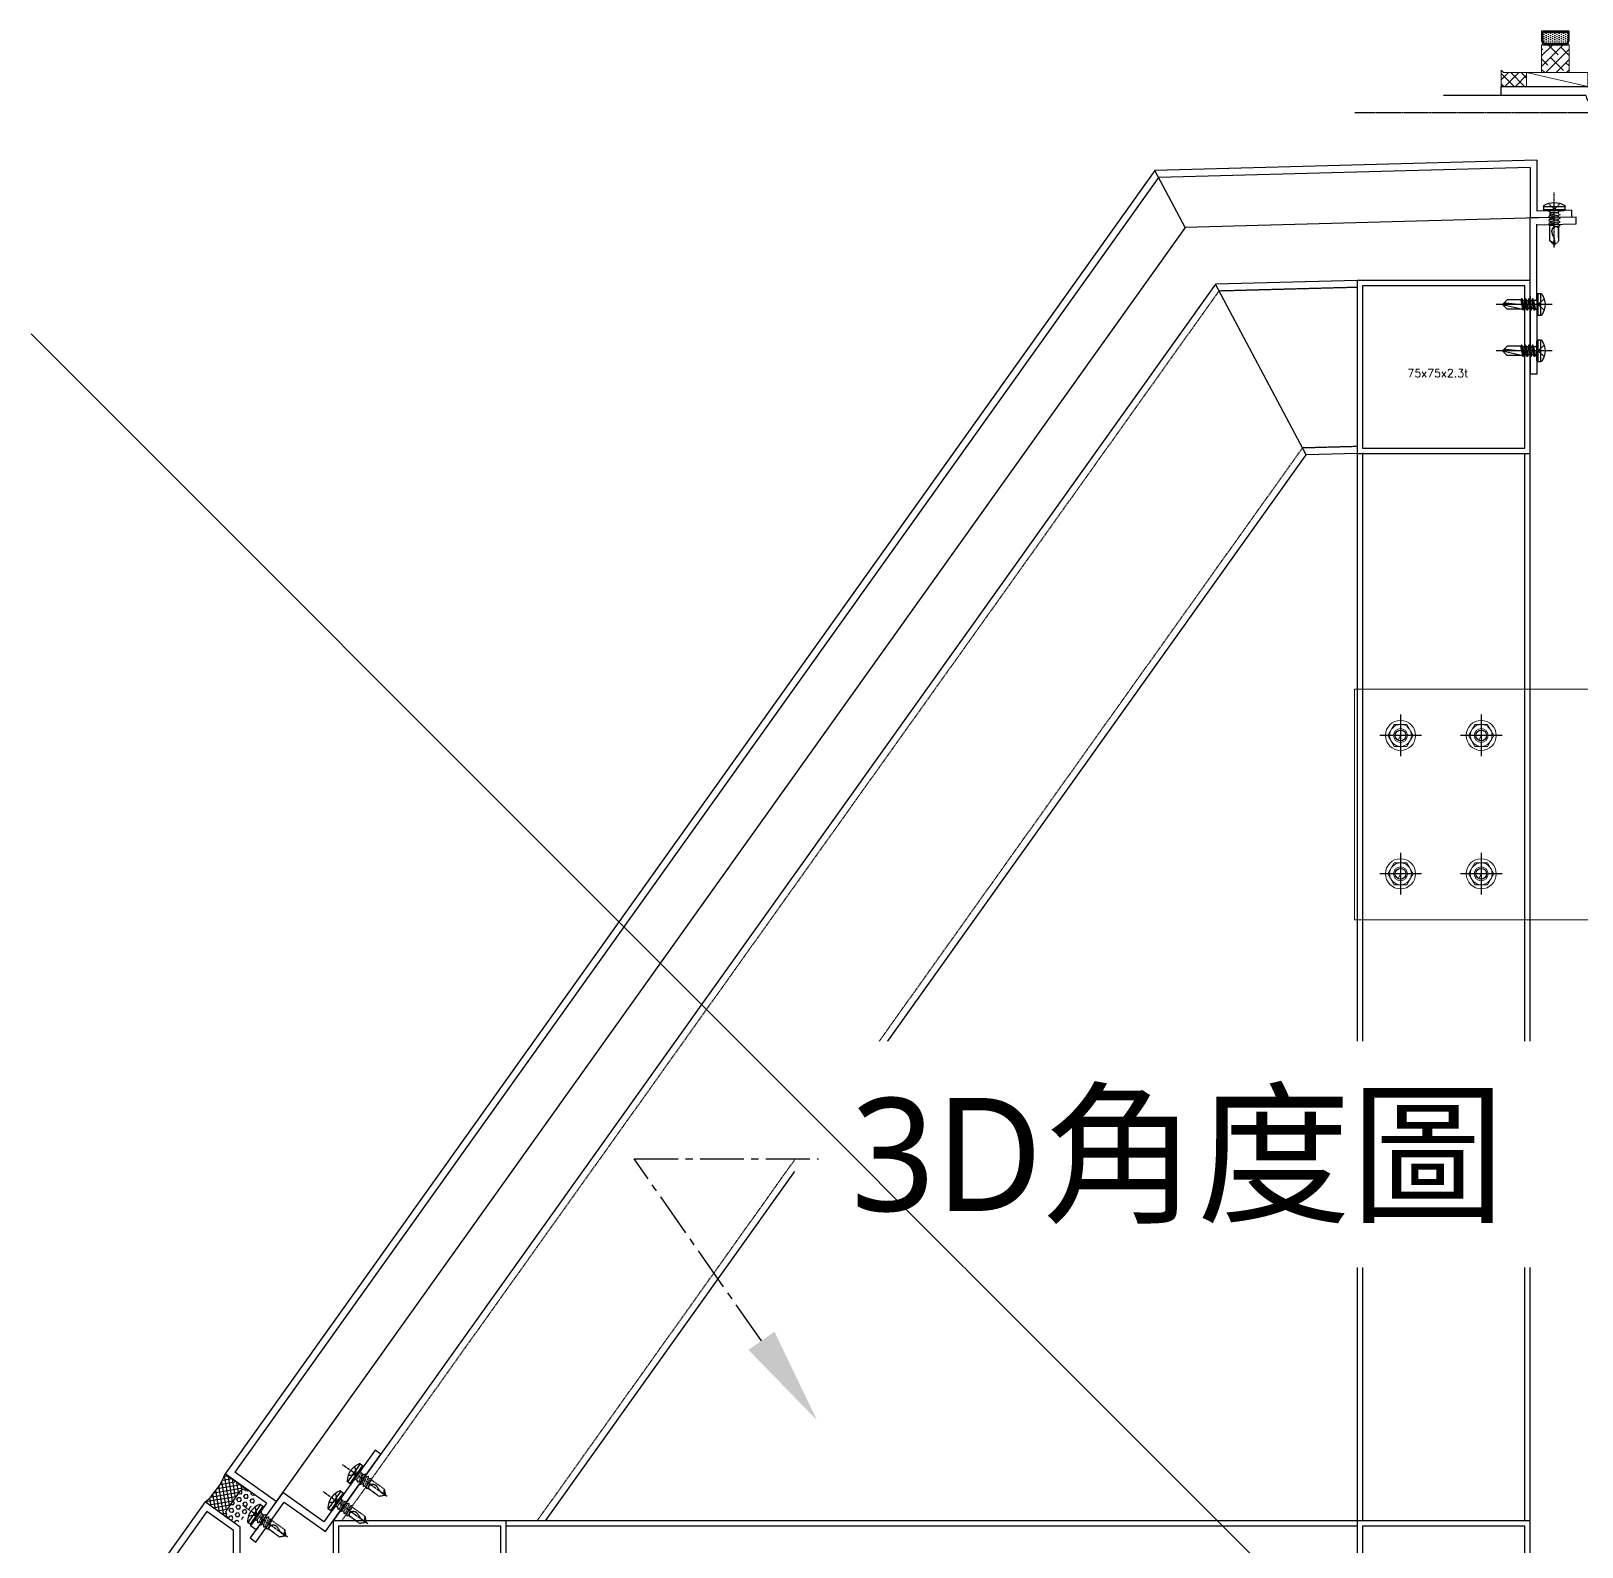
# Model space of a CAD drawing. Extents: x -3378 to 102197, y -3799 to 48702.
# Drawn here: x 78008 to 78681, y 9126 to 9784 of the extents above; entities that cross this region are included whole.
import ezdxf
from ezdxf import colors
from ezdxf.entities.mleader import LeaderData, LeaderLine
from ezdxf.math import Vec2, Vec3

# ---------------------------------------------------------------- set-up
doc = ezdxf.new("R2010")
doc.units = 0
for name, pattern in [('CENTER', [2, 1.25, -0.25, 0.25, -0.25]), ('CENTER2', [28.575, 19.05, -3.175, 3.175, -3.175]), ('HIDDEN', [0.375, 0.25, -0.125])]:
    doc.linetypes.add(name, pattern=pattern)
for name, color, linetype, lineweight in [('12', 3, 'Continuous', 9), ('BCM-GK', 252, 'Continuous', 5), ('BCM-STL', 1, 'Continuous', 5)]:
    doc.layers.add(name, color=color, linetype=linetype, lineweight=lineweight)
for name, color, linetype in [('3', 3, 'Continuous'), ('4', 4, 'Continuous'), ('BCM CL', 14, 'CENTER'), ('BCM-draft', 252, 'Continuous'), ('BCM-EXT', 2, 'Continuous'), ('BCM-Extu', 4, 'Continuous'), ('BCM-SIL', 8, 'Continuous'), ('CL', 14, 'CENTER'), ('GM_SECT_15', 15, 'Continuous'), ('HIDDEN', 9, 'HIDDEN'), ('REFL', 8, 'Continuous'), ('泡棉', 8, 'Continuous'), ('矽利康', 9, 'Continuous'), ('視覺模型鋁擠型暫替', 4, 'Continuous'), ('視覺模型鋁擠型暫替材質文字', 1, 'Continuous'), ('金屬面材 METAL PANEL', 2, 'Continuous')]:
    doc.layers.add(name, color=color, linetype=linetype)
doc.layers.add('不顯示', color=254, linetype='Continuous', plot=False)
doc.styles.add('DIM', font='simplex.shx', dxfattribs={"bigfont": 'chineset.shx'})
doc.styles.add('MSCHESE', font='')
doc.styles.get('MSCHESE').set_extended_font_data('Microsoft JhengHei')
pattern_1 = [(45, (-80779.971, -992207.95374), (-0.44194173824, 0.44194173824), [])]

# ---------------------------------------------------------------- blocks, each defined once
blk = doc.blocks.new('雨遮外緣鋁擠型04')
at = {"layer": '視覺模型鋁擠型暫替', "linetype": 'Continuous'}
h = blk.add_hatch(dxfattribs=at)
h.set_pattern_fill('ANSI31', color=1, scale=5)
h.set_pattern_definition(pattern_1)
h.paths.add_polyline_path([(0, 53), (3, 53), (0, 56)])
h = blk.add_hatch(dxfattribs=at)
h.set_pattern_fill('ANSI31', color=1, scale=5)
h.set_pattern_definition(pattern_1)
h.paths.add_polyline_path([(0, 19), (3, 22), (0, 22)])
for p, q in [((37.75, 127.91), (0, 75)), ((53, 117.03), (37.75, 127.91)), ((38.45, 123.73), (3, 74.04)), ((50, 115.49), (38.45, 123.73)), ((50, -6.49), (50, 115.49)), ((53, -10.11), (53, 117.03)), ((0, 75), (0, 56)), ((3, 74.04), (3, 53)), ((0, 56), (0, 56)), ((0, 56), (0, 56)), ((3, 53), (0, 56)), ((0, 19), (3, 22)), ((3, 22), (3, 2.48)), ((0, 19), (0, 19)), ((0, 19), (0, 19)), ((0, 19), (0, 0)), ((0, 0), (53, -10.11)), ((3, 2.48), (50, -6.49))]:
    blk.add_line(p, q, dxfattribs=at)
at = {"layer": '視覺模型鋁擠型暫替', "color": 1, "linetype": 'Continuous'}
for points in [[(3, 53), (0, 53), (0, 56), (3, 53)], [(3, 22), (0, 22), (0, 19), (3, 22)]]:
    blk.add_lwpolyline(points, dxfattribs=at)
at = {"layer": '視覺模型鋁擠型暫替', "linetype": 'Continuous'}
blk.add_lwpolyline([(-10, 53), (28, 53), (28, 22), (-10, 22), (-10, 25), (25, 25), (25, 50), (-10, 50)], close=True, dxfattribs=at)
blk = doc.blocks.new('75x75x2.3t')
at = {"layer": 'GM_SECT_15'}
for points in [[(0, -75), (75, -75), (75, 0), (0, 0)], [(2.3, -72.7), (72.7, -72.7), (72.7, -2.3), (2.3, -2.3)]]:
    blk.add_lwpolyline(points, close=True, dxfattribs=at)
at = {"layer": '不顯示', "linetype": 'Continuous', "insert": (21.79, -38.48), "char_height": 3.5, "attachment_point": 1, "style": 'DIM'}
blk.add_mtext_dynamic_manual_height_columns('75x75x2.3t', width=3.4858, gutter_width=17.5, heights=[0], dxfattribs=at)
blk = doc.blocks.new('*U141')
for p, q in [((-4.75, 0.5), (-4.75, 1.74)), ((4.25, 0), (-4.25, 0)), ((4.75, 1.74), (4.75, 0.5))]:
    blk.add_line(p, q)
for centre, radius, start, end in [((-4.25, 1.74), 0.5, 123.12906, 180), ((-4.25, 0.5), 0.5, 180, 270), ((0, -4.78), 8.28, 56.87094, 123.12906), ((4.25, 0.5), 0.5, 270, 360), ((4.25, 1.74), 0.5, 360, 56.87094)]:
    blk.add_arc(centre, radius, start, end)
at = {"layer": 'CL'}
blk.add_line((0, -15.95), (0, 7.97), dxfattribs=at)
at = {"layer": 'HIDDEN'}
for p, q in [((-0.48, 0.98), (-2.5, 3.11)), ((2.5, 3.11), (0.48, 0.98)), ((-1.8, -1.31), (-2.4, -1.66)), ((-2.4, -1.66), (-2.4, -1.85)), ((-2.4, -1.85), (-1.8, -2.2)), ((-1.8, -2.89), (-2.4, -3.24)), ((-2.4, -3.24), (-2.4, -3.44)), ((-2.4, -3.44), (-1.8, -3.78)), ((-1.8, -4.48), (-2.4, -4.82)), ((-2.4, -4.82), (-2.4, -5.02)), ((-2.4, -5.02), (-1.8, -5.36)), ((-1.8, -6.06), (-2.4, -6.4)), ((-2.4, -6.4), (-2.4, -6.6)), ((-2.4, -6.6), (-1.8, -6.95)), ((1.8, -0.87), (-1.8, -0.87)), ((1.8, -1.41), (-1.8, -2.2)), ((1.8, -2.1), (-1.8, -2.89)), ((-1.8, -2.89), (-1.8, -2.2)), ((1.8, -2.99), (-1.8, -3.78)), ((1.8, -3.69), (-1.8, -4.48)), ((-1.8, -4.48), (-1.8, -3.78)), ((1.8, -4.57), (-1.8, -5.37)), ((1.8, -5.27), (-1.8, -6.06)), ((-1.8, -6.06), (-1.8, -5.36)), ((1.8, -6.16), (-1.8, -6.95)), ((1.8, -2.1), (2.4, -2.45)), ((2.4, -2.65), (1.8, -2.99)), ((1.8, -3.69), (1.8, -2.99)), ((1.8, -3.68), (2.4, -4.03)), ((2.4, -4.23), (1.8, -4.57)), ((1.8, -5.27), (1.8, -4.57)), ((1.8, -5.27), (2.4, -5.61)), ((2.4, -5.81), (1.8, -6.16)), ((1.94, -13.06), (1.94, -6.08)), ((2.4, -2.45), (2.4, -2.65)), ((2.4, -4.03), (2.4, -4.23)), ((2.4, -5.61), (2.4, -5.81)), ((-1.94, -13.11), (-1.94, -6.87)), ((-1.94, -13.11), (-1.77, -7.41)), ((0, -15), (-1.94, -13.11)), ((1.94, -13.06), (0, -15))]:
    blk.add_line(p, q, dxfattribs=at)
for points in [[(-1.8, -1.31), (-1.8, -0.87)], [(1.8, -2.1), (1.8, -0.87)], [(-1.77, -7.41), (-1.58, -7.28), (-1.31, -7.14), (-1.07, -7.05), (-0.86, -7), (-0.67, -6.99), (-0.5, -7.01), (-0.35, -7.04), (-0.2, -7.07), (-0.07, -7.11), (0.06, -7.16), (0.17, -7.21), (0.28, -7.27), (0.38, -7.33), (0.46, -7.39), (0.54, -7.46), (0.61, -7.53), (0.67, -7.61), (0.73, -7.69), (0.78, -7.77), (0.83, -7.86), (0.87, -7.94), (0.91, -8.03), (0.95, -8.13), (0.99, -8.22), (1.03, -8.32), (1.06, -8.42), (1.09, -8.53), (1.11, -8.64), (1.13, -8.76), (1.14, -8.88), (1.14, -9.01), (1.12, -9.16), (1.1, -9.31), (1.07, -9.46), (1.02, -9.63), (0.97, -9.8), (0.91, -9.97), (0.85, -10.16), (0.78, -10.34), (0.71, -10.53), (0.63, -10.72), (0.56, -10.92), (0.48, -11.12), (0.4, -11.32), (0.32, -11.52), (0.23, -11.72), (0.16, -11.92), (0.08, -12.13), (0.01, -12.35), (-0.05, -12.62), (-0.1, -12.94), (-0.12, -13.35), (-0.13, -13.85), (-0.11, -14.48), (0, -15)], [(1.94, -13.06), (1.83, -13.13), (1.33, -13.33), (0.96, -13.51), (0.69, -13.69), (0.48, -13.89), (0.3, -14.14), (0.14, -14.46), (0, -15)]]:
    blk.add_lwpolyline(points, dxfattribs=at)
for centre, radius, start, end in [((-2.96, -1.21), 1.21, 15.98383, 91.99745), ((0, 1.43), 0.66, 223.45754, 270), ((0, 1.43), 0.66, 270, 316.54246), ((2.96, -1.21), 1.21, 88.00255, 164.01617)]:
    blk.add_arc(centre, radius, start, end, dxfattribs=at)
at = {"layer": 'REFL'}
for p, q in [((4.75, 1.74), (-4.75, 1.74)), ((4.75, 0.5), (-4.75, 0.5))]:
    blk.add_line(p, q, dxfattribs=at)
blk = doc.blocks.new('A$C19CB1797')
at = {"layer": 'BCM-SIL'}
for p, q in [((8.28, 24.29, 0), (8.28, 0, 0)), ((3.53, 19.39, 0), (13.03, 19.39, 0)), ((3.53, 18.16, 0), (13.03, 18.16, 0)), ((6.49, 17.06, 0), (5.88, 16.71, 0)), ((5.88, 16.71, 0), (10.68, 15.91, 0)), ((5.88, 16.71, 0), (5.88, 16.51, 0)), ((5.88, 16.51, 0), (10.68, 15.72, 0)), ((5.88, 16.51, 0), (6.49, 16.16, 0)), ((6.49, 15.47, 0), (5.88, 15.12, 0)), ((5.88, 15.12, 0), (10.68, 14.32, 0)), ((5.88, 15.12, 0), (5.88, 14.92, 0)), ((5.88, 14.92, 0), (10.68, 14.13, 0)), ((5.88, 14.92, 0), (6.49, 14.57, 0)), ((6.49, 13.88, 0), (5.88, 13.53, 0)), ((5.88, 13.53, 0), (10.68, 12.74, 0)), ((5.88, 13.53, 0), (5.88, 13.33, 0)), ((6.49, 17.06, 0), (10.07, 16.26, 0)), ((6.49, 16.16, 0), (10.07, 15.36, 0)), ((6.49, 16.16, 0), (6.49, 15.47, 0)), ((6.49, 15.47, 0), (10.07, 14.68, 0)), ((6.49, 14.57, 0), (10.07, 13.78, 0)), ((6.49, 14.57, 0), (6.49, 13.88, 0)), ((6.49, 13.88, 0), (10.07, 13.09, 0)), ((10.07, 17.06, 0), (10.07, 16.26, 0)), ((10.07, 17.06, 0), (10.07, 16.26, 0)), ((10.07, 16.26, 0), (10.68, 15.91, 0)), ((10.68, 15.72, 0), (10.07, 15.36, 0)), ((10.07, 15.36, 0), (10.07, 14.68, 0)), ((10.07, 14.68, 0), (10.68, 14.32, 0)), ((10.68, 14.13, 0), (10.07, 13.78, 0)), ((10.07, 13.78, 0), (10.07, 13.09, 0)), ((10.68, 15.91, 0), (10.68, 15.72, 0)), ((10.68, 14.32, 0), (10.68, 14.13, 0)), ((5.88, 13.33, 0), (10.68, 12.54, 0)), ((5.88, 13.33, 0), (6.49, 12.98, 0)), ((6.49, 12.3, 0), (5.88, 11.94, 0)), ((5.88, 11.94, 0), (10.68, 11.15, 0)), ((5.88, 11.94, 0), (5.88, 11.75, 0)), ((5.88, 11.75, 0), (10.68, 10.95, 0)), ((5.88, 11.75, 0), (6.28, 11.52, 0)), ((8.28, 2.66, 0), (6.28, 11.52, 0)), ((6.28, 11.52, 0), (6.28, 4.66, 0)), ((6.28, 11.52, 0), (10.28, 10.72, 0)), ((6.49, 12.98, 0), (10.07, 12.19, 0)), ((6.49, 12.98, 0), (6.49, 12.3, 0)), ((6.49, 12.3, 0), (10.07, 11.5, 0)), ((9.03, 4.16, 0), (8.28, 11.12, 0)), ((10.07, 13.09, 0), (10.68, 12.74, 0)), ((10.68, 12.54, 0), (10.07, 12.19, 0)), ((10.07, 12.19, 0), (10.07, 11.5, 0)), ((10.07, 11.5, 0), (10.68, 11.15, 0)), ((10.68, 10.95, 0), (10.28, 10.72, 0)), ((10.28, 10.72, 0), (10.28, 4.66, 0)), ((10.68, 12.74, 0), (10.68, 12.54, 0)), ((10.68, 11.15, 0), (10.68, 10.95, 0)), ((6.28, 4.66, 0), (8.28, 2.66, 0)), ((8.28, 2.66, 0), (10.28, 4.66, 0)), ((8.28, 2.66, 0), (9.03, 4.16, 0))]:
    blk.add_line(p, q, dxfattribs=at)
at = {"layer": 'BCM-SIL', "elevation": 0}
blk.add_lwpolyline([(12.8, 19.81, 0.297439), (3.75, 19.81, 0.253368), (3.53, 19.39), (3.53, 18.16, 0.414214), (4.03, 17.66), (12.53, 17.66, 0.414214), (13.03, 18.16), (13.03, 19.39, 0.253368)], format="xyb", close=True, dxfattribs=at)
at = {"layer": 'BCM-SIL', "ltscale": 0.1, "elevation": 0}
blk.add_lwpolyline([(5.78, 20.77), (7.8, 18.64, 0.205918), (8.28, 18.43, 0.205918), (8.75, 18.64), (10.78, 20.77)], format="xyb", dxfattribs=at)
at = {"layer": 'BCM-SIL'}
for centre, start, end in [((5.89, 17.06, 0), 0, 90), ((10.67, 17.06, 0), 90, 180)]:
    blk.add_arc(centre, 0.6, start, end, dxfattribs=at)
blk = doc.blocks.new('玻璃飾條04')
at = {"layer": '視覺模型鋁擠型暫替', "linetype": 'Continuous'}
for p, q in [((45.5, 15), (49.5, 15)), ((45.5, -3), (45.5, 15)), ((49.5, 15), (49.5, -4)), ((0, -4), (0, 0)), ((0, 0), (37.7, 0)), ((36.7, -4), (36.7, -4)), ((40.7, -3), (40.7, -3)), ((40.7, -3), (45.5, -3)), ((46.5, -7), (39.7, -7))]:
    blk.add_line(p, q, dxfattribs=at)
blk.add_lwpolyline([(36.7, -4), (4, -4), (4, -4), (4, -4), (4, -4), (0, -4), (0, 0)], dxfattribs=at)
for centre, start, end in [((37.7, -3), 0, 90), ((39.7, -4), 180, 270), ((46.5, -4), 270, 360)]:
    blk.add_arc(centre, 3, start, end, dxfattribs=at)
blk = doc.blocks.new('外懸包板斷面(東側)')
at = {"layer": 'BCM-Extu', "linetype": 'ByBlock'}
h = blk.add_hatch(dxfattribs=at)
h.set_pattern_fill('DOTS', color=8, scale=15, angle=90, style=0)
h.set_pattern_definition([(90, (1174.41215, 3529.9966), (-0.9375, 0.46875), [0, -0.9375])])
h.paths.add_polyline_path([(618.57, 760.32), (618, 761.87), (618, 765.32), (629, 765.32), (629, 761.87), (628.43, 760.32)])
at = {"layer": 'BCM-GK', "linetype": 'ByBlock'}
h = blk.add_hatch(dxfattribs=at)
h.set_pattern_fill('ANSI38', color=256, angle=180)
h.set_pattern_definition([(225, (1299993.2596, -121391.275), (2.24506403, -2.24506403), []), (315, (1299993.2596, -121391.275), (6.735192091, -2.24506403), [7.9375, -4.7625])])
h.paths.add_polyline_path([(628.78, 759.82), (629.5, 761.78), (629.5, 747.82), (617.5, 747.82), (617.5, 761.78), (618.22, 759.82)])
h = blk.add_hatch(dxfattribs=at)
h.set_pattern_fill('ANSI37', color=256, angle=-180)
h.set_pattern_definition([(225, (-459117.4387, 115147.135), (2.24506403, -2.24506403), []), (315, (-459117.4387, 115147.135), (2.24506403, 2.24506403), [])])
h.paths.add_polyline_path([(600, 741.82), (611, 741.82), (611, 747.82), (601, 747.82), (600, 748.82)])
at = {"layer": '泡棉'}
h = blk.add_hatch(dxfattribs=at)
h.set_pattern_fill('HEX', color=256, scale=0.3, angle=54.49131)
h.set_pattern_definition([(54.4913111, (337714.8838, -353272.6), (-1.342964892, 0.9582348615), [0.9525, -1.905]), (174.4913111, (337714.8838, -353272.6), (-0.158373287, -1.642159144), [0.9525, -1.905]), (114.4913111, (337715.437, -353271.8246), (-1.501338179, -0.683924282), [0.9525, -1.905])])
edge = h.paths.add_edge_path()
edge.add_line((52.48, 132.14), (47.25, 124.82))
edge.add_arc((49.7, 123.08), 3, 144.49131, 234.49131)
edge.add_line((47.95, 120.63), (49.58, 119.47))
edge.add_arc((51.32, 121.91), 3, 234.49131, 324.49131)
edge.add_line((53.77, 120.17), (58.99, 127.5))
edge.add_arc((56.55, 129.24), 3, 324.49131, 414.49131)
edge.add_line((58.29, 131.68), (56.67, 132.84))
edge.add_arc((54.92, 130.4), 3, 54.49131, 144.49131)
at = {"layer": '矽利康'}
h = blk.add_hatch(dxfattribs=at)
h.set_pattern_fill('ANSI37', color=256, scale=0.5, angle=54.49131, style=0)
h.set_pattern_definition([(99.4913111, (337715.4647, -353271.7859), (-1.5657681087, -0.261775629), []), (189.4913111, (337715.4647, -353271.7859), (0.261775629, -1.5657681087), [])])
edge = h.paths.add_edge_path()
edge.add_arc((18.51, 150.85), 29.94, 309.98587, 338.99762)
edge.add_arc((53.82, 147.85), 10.67, 226.40825, 242.57438)
edge.add_line((48.91, 138.38), (56.67, 132.84))
edge.add_arc((54.92, 130.4), 3, 54.49131, 144.49131)
edge.add_line((52.48, 132.14), (47.25, 124.82))
edge.add_arc((49.7, 123.08), 3, 144.49131, 234.49131)
edge.add_line((47.95, 120.63), (37.75, 127.91))
at = {"layer": '12'}
for p, q in [((556.3, 460.33), (555.54, 458.66)), ((559.05, 455.55), (561.8, 460.33)), ((591.3, 460.33), (590.54, 458.66)), ((594.05, 455.55), (596.8, 460.33)), ((556.3, 400.33), (555.54, 398.66)), ((559.05, 395.55), (561.8, 400.33)), ((591.3, 400.33), (590.54, 398.66)), ((594.05, 395.55), (596.8, 400.33))]:
    blk.add_line(p, q, dxfattribs=at)
for points in [[(561.8, 460.33), (559.05, 465.1), (553.56, 465.1), (550.8, 460.33), (553.56, 455.55), (559.05, 455.55)], [(596.8, 460.33), (594.05, 465.1), (588.56, 465.1), (585.8, 460.33), (588.56, 455.55), (594.05, 455.55)], [(561.8, 400.33), (559.05, 405.1), (553.56, 405.1), (550.8, 400.33), (553.56, 395.55), (559.05, 395.55)], [(596.8, 400.33), (594.05, 405.1), (588.56, 405.1), (585.8, 400.33), (588.56, 395.55), (594.05, 395.55)]]:
    blk.add_lwpolyline(points, dxfattribs=at)
for centre, radius in [((556.3, 460.33), 6.53), ((556.3, 460.33), 4.77), ((591.3, 460.33), 6.53), ((591.3, 460.33), 4.77), ((556.3, 460.33), 3.01), ((591.3, 460.33), 3.01), ((556.3, 400.33), 6.53), ((556.3, 400.33), 4.77), ((591.3, 400.33), 6.53), ((591.3, 400.33), 4.77), ((556.3, 400.33), 3.01), ((591.3, 400.33), 3.01)]:
    blk.add_circle(centre, radius, dxfattribs=at)
at = {"layer": '3'}
for centre in [(556.3, 460.33), (591.3, 460.33), (556.3, 400.33), (591.3, 400.33)]:
    blk.add_circle(centre, 2.35, dxfattribs=at)
at = {"layer": '4'}
for p, q in [((556.3, 469.37), (556.3, 451.28)), ((591.3, 469.37), (591.3, 451.28)), ((565.34, 460.33), (547.26, 460.33)), ((600.34, 460.33), (582.26, 460.33)), ((556.3, 409.37), (556.3, 391.28)), ((591.3, 409.37), (591.3, 391.28)), ((565.34, 400.33), (547.26, 400.33)), ((600.34, 400.33), (582.26, 400.33))]:
    blk.add_line(p, q, dxfattribs=at)
at = {"layer": 'BCM CL', "ltscale": 0.5}
blk.add_line((962.4, 730.33), (536.43, 730.33), dxfattribs=at)
at = {"layer": 'BCM-EXT', "color": 8}
blk.add_line((600, 737.82), (575, 737.82), dxfattribs=at)
at = {"layer": 'BCM-Extu', "color": 8, "linetype": 'ByBlock'}
for points in [[(629.5, 761.78), (629.5, 765.82), (617.5, 765.82), (617.5, 761.78), (618.22, 759.82), (628.78, 759.82)], [(628.43, 760.32), (618.57, 760.32), (618, 761.87), (618, 765.32), (629, 765.32), (629, 761.87)]]:
    blk.add_lwpolyline(points, close=True, dxfattribs=at)
at = {"layer": 'BCM-GK', "linetype": 'ByBlock'}
for points in [[(629.5, 747.82), (629.5, 759.82), (617.5, 759.82), (617.5, 747.82)], [(611, 747.82), (637.5, 747.82), (637.5, 741.82), (611, 741.82)]]:
    blk.add_lwpolyline(points, close=True, dxfattribs=at)
at = {"layer": 'BCM-GK'}
blk.add_lwpolyline([(600, 741.82), (611, 741.82), (611, 747.82), (601, 747.82), (600, 748.82), (600, 741.82)], dxfattribs=at)
at = {"layer": 'BCM-GK', "linetype": 'ByBlock'}
blk.add_lwpolyline([(611, 747.82), (637.5, 741.82)], dxfattribs=at)
at = {"layer": 'BCM-STL'}
blk.add_lwpolyline([(536.3, 480.33), (665.5, 480.33), (665.5, 380.33), (536.3, 380.33)], close=True, dxfattribs=at)
at = {"layer": 'BCM-STL', "linetype": 'HIDDEN'}
blk.add_lwpolyline([(536.3, 480.33), (658.5, 480.33), (658.5, 380.33), (536.3, 380.33)], close=True, dxfattribs=at)
at = {"layer": '矽利康'}
blk.add_lwpolyline([(37.75, 127.91, 0.127268), (46.47, 140.12, 0.070655), (48.91, 138.38), (56.67, 132.84, 0.414214), (52.48, 132.14), (47.25, 124.82, 0.414214), (47.95, 120.63)], format="xyb", close=True, dxfattribs=at)
at = {"layer": '視覺模型鋁擠型暫替', "linetype": 'Continuous'}
for p, q in [((632.46, 685.17), (612.46, 684.74)), ((612.46, 684.74), (612.51, 617.14)), ((615.24, 681.8), (632.53, 682.17)), ((615.51, 617.14), (615.46, 682.03)), ((632.53, 682.17), (632.46, 685.17)), ((475.97, 656.01), (93.31, 119.71)), ((537.5, 657.65), (475.97, 656.01)), ((515.32, 582.03), (475.97, 656.01)), ((612.51, 617.14), (615.51, 617.14)), ((185.44, 119.71), (515.32, 582.03)), ((537.5, 582.62), (515.32, 582.03)), ((537.5, 582.9), (537.51, 119.72)), ((612.51, 119.72), (612.5, 582.65)), ((537.51, 119.71), (168.28, 119.71))]:
    blk.add_line(p, q, dxfattribs=at)
at = {"layer": '視覺模型鋁擠型暫替', "color": 4, "linetype": 'HIDDEN'}
for p, q in [((477.54, 653.05), (96.99, 119.71)), ((537.5, 654.65), (477.54, 653.05)), ((537.5, 585.62), (513.74, 584.99)), ((181.76, 119.71), (513.74, 584.99))]:
    blk.add_line(p, q, dxfattribs=at)
at = {"layer": '視覺模型鋁擠型暫替', "linetype": 'HIDDEN'}
for p, q in [((539.8, 582.9), (539.81, 119.72)), ((610.21, 119.72), (610.2, 582.65)), ((537.51, 117.41), (168.28, 117.41))]:
    blk.add_line(p, q, dxfattribs=at)
at = {"layer": '視覺模型鋁擠型暫替', "linetype": 'Continuous'}
blk.add_lwpolyline([(59.76, 110.54), (72.1, 127.84), (89.99, 115.08), (113.96, 148.66), (111.5, 150.41), (89.29, 119.26), (71.39, 132.03), (57.32, 112.28)], close=True, dxfattribs=at)
at = {"layer": '金屬面材 METAL PANEL'}
for p, q in [((615.5, 709.75), (449.75, 705.33)), ((612.5, 706.66), (451.33, 702.37)), ((612.5, 706.66), (612.5, 684.74)), ((615.5, 709.75), (615.5, 687.74)), ((449.75, 705.33), (46.47, 140.12)), ((451.33, 702.37), (50.65, 140.82)), ((462.87, 680.67), (449.75, 705.33)), ((630.5, 688.14), (615.5, 687.74)), ((630.5, 688.14), (630.5, 685.14)), ((462.87, 680.67), (68.56, 128.04, 0)), ((616.17, 684.75), (462.87, 680.67)), ((630.5, 685.14), (612.5, 684.74)), ((64.37, 127.34, 0), (46.47, 140.12)), ((68.56, 128.04, 0), (50.65, 140.82, 0)), ((68.56, 128.04, 0), (59.85, 115.83, 0)), ((64.37, 127.34, 0), (57.4, 117.58, 0)), ((59.85, 115.83, 0), (57.4, 117.58, 0))]:
    blk.add_line(p, q, dxfattribs=at)
at = {"layer": 'BCM-draft', "xscale": -1}
blk.add_blockref('*U141', (623, 687.94), dxfattribs=at)
at = {"layer": 'BCM-draft', "rotation": 54.49131110442844}
for p in [(103.72, 139.51), (95.32, 127.73), (60.49, 121.9)]:
    blk.add_blockref('*U141', p, dxfattribs=at)
at = {"layer": 'BCM-SIL', "xscale": -1, "rotation": 269.9713273716584}
for p in [(597.84, 638.94, 0), (597.83, 618.87, 0)]:
    blk.add_blockref('A$C19CB1797', p, dxfattribs=at)
at = {"layer": '視覺模型鋁擠型暫替', "linetype": 'Continuous'}
for name, p in [('玻璃飾條04', (600.01, 741.82)), ('雨遮外緣鋁擠型04', (0, 0))]:
    blk.add_blockref(name, p, dxfattribs=at)
at = {"layer": '視覺模型鋁擠型暫替材質文字', "linetype": 'Continuous'}
for p, rotation in [((537.5, 657.65), 359.9999953602277), ((93.28, 119.71), 359.9999972778685), ((537.51, 119.72), 359.9999972778685)]:
    blk.add_blockref('75x75x2.3t', p, dxfattribs=dict(at, rotation=rotation))

msp = doc.modelspace()

# ---------------------------------------------------------------- block references
at = {"layer": '視覺模型鋁擠型暫替', "linetype": 'Continuous'}
msp.add_blockref('外懸包板斷面(東側)', (78045.866, 9017.76, 0), dxfattribs=at)

# ---------------------------------------------------------------- next in the draw order: leaders
at = {"layer": '視覺模型鋁擠型暫替', "color": 1}
ml = msp.add_multileader_mtext('Standard', dxfattribs=at)
ml.set_content('3D角度圖', color=1, style='MSCHESE')
ml.set_leader_properties(color=256, linetype='CENTER2')
ml.build(insert=Vec2(0, 0))
ml.multileader.update_dxf_attribs({"arrow_head_size": 42, "scale": 5})
ctx = ml.context
ctx.base_point, ctx.scale, ctx.char_height, ctx.arrow_head_size, ctx.landing_gap_size, ctx.plane_origin = Vec3(78349.74, 9294.451), 5, 49, 42, 28, Vec3(78338.237, 10730.594)
ctx.text_align_type = 2
notes = []
notes.append((ctx, [(1, (1, 1, 0), (78269.74, 9294.451), (1, 0), 80, [(0, [(78349.009, 9181.151)], 0, [])])]))
ctx.mtext.insert, ctx.mtext.alignment, ctx.mtext.flow_direction = Vec3(78647.445, 9320.864), 3, 5
ctx.mtext.has_bg_fill, ctx.mtext.bg_color, ctx.mtext.bg_scale_factor, ctx.mtext.bg_transparency, ctx.mtext.use_window_bg_color = 1, -1023410167, 1.5, 0, 1
for ctx, leaders in notes:
    for number, flags, end, landing, length, lines in leaders:
        leader = LeaderData()
        leader.index, (leader.has_last_leader_line, leader.has_dogleg_vector, leader.attachment_direction) = number, flags
        leader.last_leader_point, leader.dogleg_vector, leader.dogleg_length = Vec3(end), Vec3(landing), length
        for number, points, colour, breaks in lines:
            line = LeaderLine()
            line.index, line.vertices, line.color, line.breaks = number, Vec3.list(points), colors.encode_raw_color(colour), breaks
            leader.lines.append(line)
        ctx.leaders.append(leader)

# ---------------------------------------------------------------- next in the draw order: linework, layer by layer
at = {"layer": '視覺模型鋁擠型暫替', "linetype": 'Continuous'}
msp.add_line((78008.093, 9652.255), (79010.474, 8649.874), dxfattribs=at)

doc.saveas('drawing.dxf')
